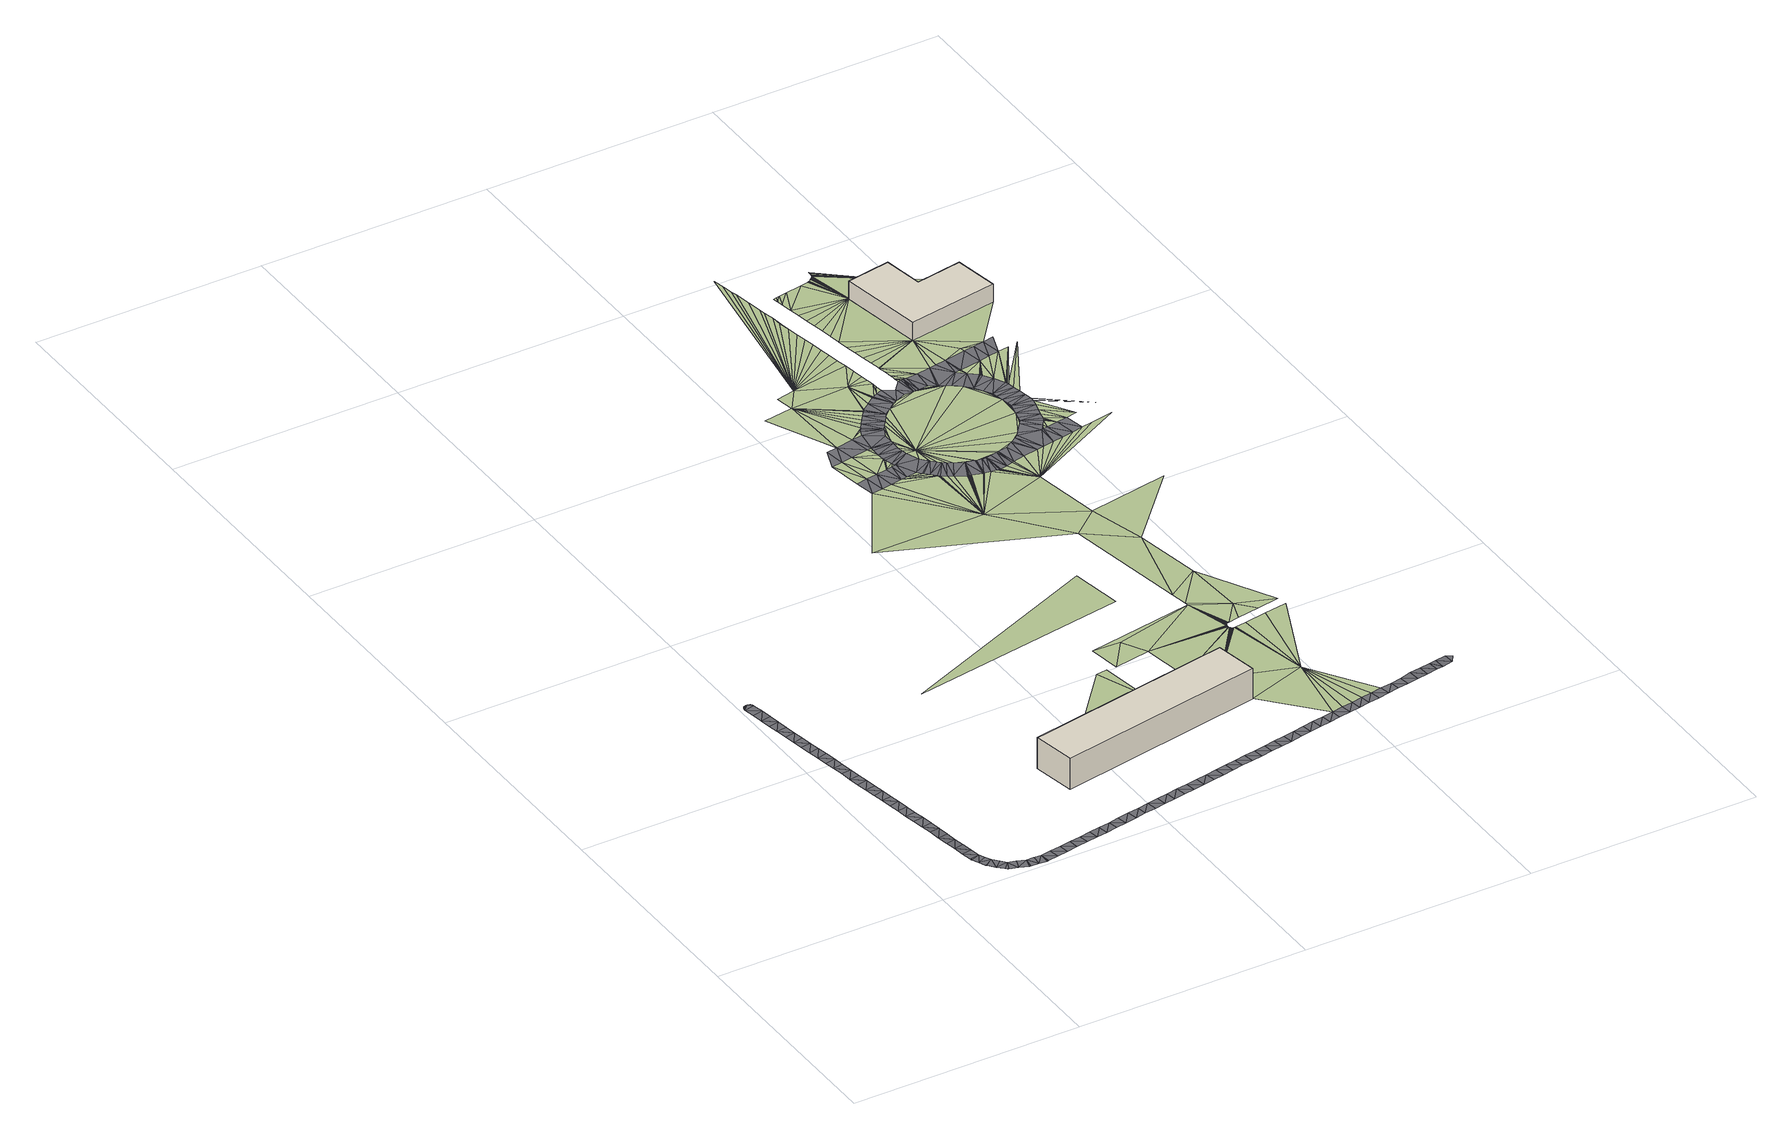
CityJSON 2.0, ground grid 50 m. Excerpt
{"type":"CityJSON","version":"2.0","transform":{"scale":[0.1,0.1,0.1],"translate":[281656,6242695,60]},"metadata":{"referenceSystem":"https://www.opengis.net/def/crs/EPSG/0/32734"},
"CityObjects":{
"building1":{"type":"Building","attributes":{"osm_address":"Bellville 7530 Cape Town","osm_building":"dormitory","osm_building:levels":"2","ground_height":60.86,"building_height":6.9,"roof_height":67.76,"plus_code":"4FRW3J8Q+M96"},"geometry":[{"type":"Solid","lod":"1","boundaries":[[[[0,1,2,3]],[[1,4,5,2]],[[4,6,7,5]],[[6,0,3,7]],[[3,2,5,7]],[[6,4,1,0]]]]}]},
"building2":{"type":"Building","attributes":{"osm_address":"Bellville 7530 Cape Town","osm_building":"university","osm_building:levels":"1","osm_name":"Control Centre","osm_office":"security","ground_height":61.45,"building_height":4.1,"roof_height":65.55,"plus_code":"4FRW3J9Q+5GH"},"geometry":[{"type":"Solid","lod":"1","boundaries":[[[[8,9,10,11]],[[9,12,13,10]],[[12,14,15,13]],[[14,16,17,15]],[[16,18,19,17]],[[18,8,11,19]],[[11,10,13,15,17,19]],[[18,16,14,12,9,8]]]]}]},
"terrain1":{"type":"TINRelief","geometry":[{"type":"CompositeSurface","lod":"1","boundaries":[[[20,21,22]],[[21,20,23]],[[22,21,24]],[[25,26,27]],[[28,29,30]],[[31,21,23]],[[28,32,29]],[[33,34,35]],[[36,30,29]],[[37,32,31]],[[32,36,29]],[[38,39,40]],[[31,23,41]],[[42,23,43]],[[40,44,38]],[[45,35,34]],[[46,33,35]],[[40,47,44]],[[42,43,48]],[[49,44,47]],[[50,46,35]],[[37,31,51]],[[41,51,31]],[[37,52,32]],[[52,53,32]],[[53,54,32]],[[32,54,55]],[[32,55,56]],[[56,57,32]],[[57,58,32]],[[36,32,58]],[[59,49,47]],[[60,61,62]],[[48,63,42]],[[42,64,23]],[[65,41,23]],[[23,66,65]],[[67,47,68]],[[69,66,23]],[[69,23,70]],[[70,23,71]],[[71,23,72]],[[72,23,73]],[[23,74,73]],[[74,23,64]],[[75,76,50]],[[59,47,67]],[[75,50,35]],[[68,77,78]],[[79,49,59]],[[79,80,49]],[[81,42,63]],[[68,82,83]],[[67,68,83]],[[82,68,78]],[[84,85,76]],[[86,61,60]],[[77,87,78]],[[87,77,88]],[[89,90,85]],[[91,89,85]],[[80,79,92]],[[93,84,76]],[[84,91,85]],[[81,94,42]],[[80,92,95]],[[96,80,95]],[[75,93,76]],[[35,97,75]],[[35,98,97]],[[98,35,99]],[[86,100,61]],[[101,64,42]],[[94,102,42]],[[103,101,42]],[[58,104,36]],[[36,104,105]],[[103,42,106]],[[107,36,105]],[[108,36,107]],[[109,99,35]],[[110,36,108]],[[111,36,110]],[[112,113,86]],[[36,111,114]],[[61,115,116]],[[117,36,114]],[[118,36,117]],[[119,36,118]],[[120,36,119]],[[113,121,86]],[[122,106,42]],[[121,123,86]],[[123,100,86]],[[35,124,109]],[[125,61,100]],[[42,102,126]],[[35,127,124]],[[35,128,127]],[[129,128,35]],[[35,130,129]],[[130,35,131]],[[132,131,35]],[[133,132,35]],[[134,36,135]],[[125,136,61]],[[120,135,36]],[[137,138,139]],[[140,139,138]],[[137,139,141]],[[142,133,35]],[[143,139,140]],[[139,144,141]],[[145,61,136]],[[139,146,144]],[[147,139,143]],[[122,42,148]],[[149,134,150]],[[120,151,135]],[[147,152,139]],[[153,142,35]],[[61,145,154]],[[146,155,156]],[[157,35,45]],[[158,153,35]],[[152,159,139]],[[160,61,154]],[[159,152,161]],[[162,61,160]],[[128,163,127]],[[164,115,61]],[[165,146,139]],[[166,130,131]],[[165,155,146]],[[139,159,167]],[[150,134,135]],[[168,45,149]],[[155,165,169]],[[162,164,61]],[[139,170,165]],[[151,171,135]],[[172,158,35]],[[139,167,173]],[[170,139,174]],[[148,42,175]],[[157,172,35]],[[149,150,168]],[[167,176,173]],[[177,139,173]],[[174,139,178]],[[162,179,164]],[[168,157,45]],[[139,177,180]],[[171,181,135]],[[179,182,164]],[[183,174,178]],[[150,135,181]],[[164,184,115]],[[172,185,158]],[[186,139,180]],[[187,188,177]],[[189,164,182]],[[172,190,185]],[[172,191,190]],[[192,191,172]],[[193,192,172]],[[187,194,188]],[[189,195,164]],[[196,164,195]],[[180,177,188]],[[172,197,193]],[[115,184,198]],[[198,199,115]],[[139,186,200]],[[199,201,115]],[[201,202,115]],[[203,178,204]],[[205,115,202]],[[196,206,164]],[[207,197,172]],[[115,205,208]],[[178,139,209]],[[210,115,208]],[[115,210,211]],[[172,212,207]],[[213,206,196]],[[115,211,214]],[[215,115,214]],[[115,215,216]],[[164,206,217]],[[217,218,164]],[[219,115,216]],[[164,218,220]],[[221,213,222]],[[115,219,223]],[[220,184,164]],[[213,221,206]],[[224,212,172]],[[204,178,225]],[[226,115,223]],[[200,227,139]],[[115,226,228]],[[228,229,115]],[[225,230,204]],[[231,186,232]],[[224,172,233]],[[231,200,186]],[[234,139,227]],[[157,168,235]],[[209,225,178]],[[139,236,209]],[[233,172,237]],[[238,211,210]],[[211,238,214]],[[236,139,239]],[[234,239,139]],[[240,241,242]],[[237,172,243]],[[244,240,242]],[[245,240,246]],[[246,247,245]],[[227,200,248]],[[244,246,240]],[[225,209,249]],[[250,249,251]],[[227,248,252]],[[253,254,247]],[[254,253,255]],[[172,256,243]],[[246,253,247]],[[257,258,250]],[[250,251,257]],[[209,251,249]],[[172,259,256]],[[253,260,255]],[[12,261,255]],[[262,261,12]],[[227,263,234]],[[264,265,266]],[[262,12,267]],[[266,268,269]],[[12,270,267]],[[270,12,271]],[[272,259,172]],[[269,264,266]],[[268,273,274]],[[275,271,12]],[[276,263,277]],[[236,278,209]],[[276,234,263]],[[274,269,268]],[[275,279,280]],[[280,279,281]],[[282,283,284]],[[255,260,12]],[[281,279,285]],[[286,272,172]],[[285,279,287]],[[288,282,284]],[[289,287,279]],[[273,289,279]],[[290,291,236]],[[292,274,273]],[[293,234,294]],[[282,288,295]],[[290,236,239]],[[293,239,234]],[[293,294,296]],[[297,290,239]],[[288,298,295]],[[297,299,290]],[[300,295,298]],[[298,301,300]],[[260,302,12]],[[286,172,303]],[[298,304,301]],[[298,305,304]],[[12,279,275]],[[292,273,279]],[[306,307,308]],[[308,309,306]],[[305,310,311]],[[310,305,298]],[[12,302,312]],[[311,310,313]],[[314,309,308]],[[313,315,316]],[[317,314,308]],[[310,315,313]],[[318,292,279]],[[319,316,315]],[[320,12,312]],[[314,317,321]],[[314,321,322]],[[314,322,323]],[[314,323,324]],[[318,279,325]],[[326,325,279]],[[327,326,279]],[[327,279,328]],[[328,279,329]],[[320,312,330]],[[279,331,329]],[[279,332,331]],[[332,279,333]],[[333,279,334]],[[319,335,336]],[[337,335,338]],[[314,324,339]],[[340,324,341]],[[340,341,342]],[[12,320,343]],[[342,344,345]],[[345,346,347]],[[345,344,346]],[[348,320,330]],[[340,339,324]],[[349,350,351]],[[351,350,347]],[[352,334,279]],[[334,352,353]],[[353,352,354]],[[352,355,354]],[[355,352,356]],[[343,320,348]],[[356,352,357]],[[357,352,358]],[[352,359,358]],[[345,340,342]],[[12,343,360]],[[352,361,362]]]}]},
"road1":{"type":"Road","attributes":{"osm_highway":"service","osm_lanes":"1","osm_surface":"asphalt"},"geometry":[{"type":"MultiSurface","lod":"1","boundaries":[[[363,364,365]],[[366,367,368]],[[365,367,369]],[[370,371,372]],[[373,374,370]],[[368,375,376]],[[369,367,366]],[[371,376,372]],[[375,368,367]],[[373,377,374]],[[363,365,369]],[[378,379,380]],[[381,382,379]],[[383,384,385]],[[381,386,382]],[[386,383,385]],[[387,378,380]],[[387,388,378]],[[389,379,378]],[[383,386,390]],[[381,379,389]],[[386,381,390]],[[387,363,388]],[[387,364,363]],[[384,383,391]],[[392,393,394]],[[395,394,396]],[[397,392,395]],[[393,392,398]],[[392,394,395]],[[397,395,399]],[[396,400,395]],[[401,402,403]],[[401,403,404]],[[404,405,406]],[[401,404,406]],[[407,396,404]],[[396,407,400]],[[404,403,407]],[[408,409,410]],[[408,410,411]],[[376,412,368]],[[413,414,377]],[[376,371,412]],[[411,415,413]],[[415,411,410]],[[415,414,413]],[[415,410,397]],[[370,416,371]],[[377,417,374]],[[374,416,370]],[[377,414,417]],[[397,399,415]],[[418,419,420]],[[418,420,421]],[[422,418,423]],[[423,424,422]],[[425,423,426]],[[426,423,418]],[[427,428,421]],[[421,429,430]],[[431,432,425]],[[425,433,431]],[[423,425,432]],[[428,427,434]],[[421,426,418]],[[435,436,437]],[[435,425,436]],[[426,436,425]],[[426,430,438]],[[421,430,426]],[[439,440,441]],[[442,426,443]],[[430,444,438]],[[438,443,426]],[[439,430,440]],[[434,445,446]],[[447,448,449]],[[450,451,452]],[[453,454,455]],[[450,456,451]],[[456,453,455]],[[457,452,447]],[[458,457,447]],[[449,448,384]],[[453,456,459]],[[450,452,457]],[[456,450,459]],[[447,449,458]],[[384,391,449]],[[454,453,460]],[[461,462,463]],[[464,463,462]],[[465,440,466]],[[466,467,465]],[[463,464,466]],[[466,440,430]],[[428,468,421]],[[469,428,434]],[[421,468,429]],[[463,466,429]],[[468,470,429]],[[466,430,429]],[[446,469,434]],[[454,460,446]],[[454,446,445]],[[471,472,473]],[[474,471,473]],[[474,475,471]],[[476,475,474]],[[477,474,473]],[[478,472,479]],[[480,478,481]],[[482,478,480]],[[483,484,485]],[[484,486,487]],[[483,488,482]],[[478,479,481]],[[489,486,490]],[[472,491,473]],[[491,472,478]],[[492,407,477]],[[485,488,483]],[[478,482,488]],[[473,492,477]],[[487,486,489]],[[487,485,484]],[[493,494,495]],[[490,496,489]],[[490,497,496]],[[494,493,497]],[[495,498,493]],[[497,490,494]],[[477,407,403]],[[499,498,500]],[[501,499,500]],[[502,498,499]],[[503,504,505]],[[501,500,504]],[[506,503,505]],[[498,502,493]],[[507,508,509]],[[506,508,510]],[[507,509,511]],[[501,504,503]],[[512,506,510]],[[510,508,507]],[[513,514,515]],[[511,514,507]],[[506,512,503]],[[515,516,517]],[[517,518,519]],[[516,518,517]],[[520,521,522]],[[518,522,519]],[[523,520,524]],[[525,524,526]],[[515,517,513]],[[515,514,511]],[[522,521,519]],[[527,526,528]],[[520,523,521]],[[523,524,525]],[[529,527,528]],[[526,527,525]],[[528,530,529]],[[531,530,532]],[[533,531,532]],[[534,535,536]],[[532,536,535]],[[537,534,538]],[[539,538,540]],[[530,531,529]],[[533,532,535]],[[535,534,541]],[[534,537,541]],[[542,543,81]],[[544,542,48]],[[539,540,48]],[[63,48,542]],[[542,81,63]],[[539,537,538]],[[544,48,540]],[[543,94,81]],[[102,545,546]],[[102,546,547]],[[102,94,545]],[[126,102,547]],[[547,548,126]],[[547,549,548]],[[545,94,543]],[[550,551,552]],[[551,550,548]],[[553,554,555]],[[556,555,557]],[[552,554,558]],[[551,548,549]],[[559,557,560]],[[550,552,558]],[[558,554,553]],[[556,557,559]],[[561,559,560]],[[553,555,556]],[[562,561,560]]]}]},
"road2":{"type":"Road","attributes":{"osm_access":"private","osm_highway":"service","osm_is_in":"Bellville Campus, Cape Peninsula University of Technology, Bellville, Western Cape, South Africa","osm_lanes":"2","osm_maxspeed":"30","osm_name":"Achievers Way","osm_oneway":"yes","osm_surface":"asphalt"},"geometry":[{"type":"MultiSurface","lod":"1","boundaries":[[[33,40,39]],[[46,40,33]],[[38,44,563]],[[40,46,47]],[[46,50,47]],[[44,60,563]],[[60,44,49]],[[47,50,76]],[[76,68,47]],[[60,49,80]],[[68,76,77]],[[76,85,77]],[[88,77,85]],[[60,80,86]],[[85,90,88]],[[83,82,67]],[[59,67,82]],[[86,80,96]],[[137,82,78]],[[59,82,137]],[[78,87,138]],[[87,88,138]],[[79,59,137]],[[96,112,86]],[[140,88,90]],[[92,79,144]],[[95,92,144]],[[143,90,89]],[[96,95,146]],[[143,89,91]],[[93,75,97]],[[138,137,78]],[[97,98,93]],[[88,140,138]],[[147,91,84]],[[141,79,137]],[[156,112,96]],[[144,79,141]],[[143,140,90]],[[161,84,93]],[[95,144,146]],[[98,161,93]],[[91,147,143]],[[96,146,156]],[[99,161,98]],[[84,152,147]],[[123,121,100]],[[155,113,112]],[[84,161,152]],[[159,99,109]],[[169,121,113]],[[112,156,155]],[[169,100,121]],[[161,99,159]],[[100,169,125]],[[155,169,113]],[[159,109,167]],[[127,163,130]],[[128,129,163]],[[163,129,130]],[[130,166,132]],[[176,109,124]],[[166,131,132]],[[132,133,130]],[[125,169,165]],[[176,167,109]],[[170,136,125]],[[124,127,176]],[[176,127,130]],[[133,176,130]],[[125,165,170]],[[136,170,145]],[[176,133,142]],[[160,154,162]],[[145,170,174]],[[154,145,183]],[[154,183,162]],[[176,142,173]],[[153,173,142]],[[183,145,174]],[[162,183,179]],[[173,153,177]],[[158,187,153]],[[179,183,182]],[[153,187,177]],[[194,158,185]],[[190,191,185]],[[191,192,185]],[[178,182,183]],[[187,158,194]],[[194,185,192]],[[194,192,193]],[[193,197,194]],[[203,182,178]],[[182,203,189]],[[188,194,197]],[[189,203,195]],[[203,196,195]],[[197,180,188]],[[213,196,203]],[[180,197,207]],[[213,203,204]],[[186,207,212]],[[180,207,186]],[[222,213,204]],[[212,232,186]],[[564,222,204]],[[232,212,224]],[[564,204,230]],[[224,231,232]],[[564,230,225]],[[564,225,241]],[[224,233,231]],[[231,233,200]],[[242,241,225]],[[249,244,225]],[[200,233,248]],[[225,244,242]],[[249,250,244]],[[244,250,246]],[[248,233,237]],[[237,252,248]],[[250,258,246]],[[246,258,253]],[[252,237,283]],[[227,252,283]],[[257,253,258]],[[283,237,243]],[[283,263,227]],[[260,257,251]],[[260,253,257]],[[243,284,283]],[[263,282,277]],[[307,251,209]],[[284,243,256]],[[283,282,263]],[[209,278,307]],[[260,251,307]],[[284,256,288]],[[277,282,295]],[[311,276,277]],[[278,236,308]],[[276,311,234]],[[277,295,305]],[[288,256,259]],[[311,277,305]],[[291,308,236]],[[302,260,307]],[[307,278,308]],[[316,294,234]],[[295,300,305]],[[305,300,301]],[[259,298,288]],[[305,301,304]],[[316,296,294]],[[313,234,311]],[[324,291,290]],[[312,302,307]],[[234,313,316]],[[565,293,296]],[[293,565,239]],[[324,290,299]],[[317,308,291]],[[297,239,349]],[[306,312,307]],[[299,297,351]],[[272,298,259]],[[291,321,317]],[[321,291,323]],[[306,309,312]],[[296,316,319]],[[291,324,323]],[[296,319,338]],[[296,338,565]],[[310,298,272]],[[565,349,239]],[[341,324,299]],[[351,297,349]],[[347,299,351]],[[347,341,299]],[[321,323,322]],[[319,336,566]],[[309,330,312]],[[566,337,319]],[[338,319,337]],[[347,342,341]],[[344,342,347]],[[344,347,346]],[[314,330,309]],[[330,314,348]],[[314,339,348]],[[343,348,339]],[[339,340,343]],[[567,343,340]]]}]}
},
"vertices":[
[836,369,7],[382,287,7],[382,287,78],[836,369,78],[399,194,7],[399,194,78],[853,276,7],[853,276,78],
[987,1836,14],[891,1820,14],[891,1820,55],[987,1836,55],[922,1637,14],[922,1637,55],[1120,1669,14],[1120,1669,55],[1103,1766,14],[1103,1766,55],[1002,1749,14],[1002,1749,55],
[488,318,8],[683,392,9],[642,498,9],[836,369,9],[665,501,9],[800,691,9],[781,802,9],[322,612,10],[687,501,9],[736,568,9],[676,569,9],[783,409,9],[765,514,9],[591,1237,12],[488,1068,10],[736,1068,11],[910,608,10],[937,504,10],[572,1353,12],[583,1280,12],[607,1284,12],[938,502,10],[985,318,10],[853,276,9],[596,1357,12],[858,923,9],[615,1241,12],[631,1288,12],[960,159,8],[620,1361,12],[638,1245,12],[938,503,10],[937,505,10],[937,506,10],[937,507,10],[937,508,10],[937,509,10],[937,510,10],[937,511,10],[669,1326,12],[613,1404,12],[609,1562,12],[543,1551,12],[984,164,8],[946,497,10],[939,501,10],[939,500,10],[669,1324,12],[655,1292,12],[940,499,10],[941,499,10],[942,498,10],[943,498,10],[944,497,10],[945,497,10],[729,1223,12],[662,1249,12],[669,1295,12],[675,1305,12],[668,1343,12],[659,1368,12],[1008,168,8],[670,1319,12],[669,1321,12],[718,1235,12],[676,1251,12],[652,1411,12],[677,1297,12],[678,1296,12],[707,1246,12],[699,1255,12],[709,1244,12],[668,1360,12],[727,1225,12],[1032,172,8],[668,1367,12],[668,1369,12],[730,1222,12],[732,1221,12],[743,1214,12],[686,1437,12],[947,497,10],[1056,177,8],[948,497,10],[938,512,10],[938,513,10],[949,497,10],[939,514,10],[939,515,10],[754,1208,12],[940,516,10],[941,516,10],[675,1415,12],[681,1428,12],[942,517,10],[642,1609,13],[602,1602,12],[943,517,10],[944,518,10],[945,518,10],[946,518,10],[684,1434,12],[974,501,10],[685,1435,12],[776,1195,12],[694,1448,13],[1080,181,8],[777,1195,12],[778,1194,12],[779,1194,12],[780,1194,12],[781,1193,12],[782,1193,12],[783,1193,12],[909,616,10],[985,568,10],[702,1459,13],[713,1330,12],[716,1319,12],[736,1318,12],[726,1291,12],[712,1344,12],[807,1188,11],[740,1276,12],[712,1361,12],[710,1469,13],[712,1368,12],[741,1274,12],[1022,509,10],[903,651,10],[978,700,10],[970,522,10],[750,1265,12],[809,1188,11],[718,1480,13],[721,1409,12],[712,1390,12],[918,971,12],[822,1186,11],[765,1252,12],[719,1482,13],[757,1257,12],[720,1483,13],[778,1195,12],[736,1567,13],[729,1422,12],[781,1194,12],[776,1246,12],[952,849,10],[722,1413,12],[737,1432,12],[1019,530,10],[892,1120,12],[815,1232,12],[745,1443,13],[1071,516,10],[795,1235,12],[817,1231,12],[766,1463,13],[722,1485,13],[864,1232,13],[1067,538,10],[740,1498,13],[751,1452,13],[769,1630,13],[835,1184,11],[868,1233,13],[830,1229,12],[849,1230,12],[757,1512,13],[837,1183,11],[839,1183,11],[841,1183,11],[843,1184,11],[839,1228,12],[759,1513,13],[761,1514,13],[858,1186,11],[765,1653,13],[761,1676,13],[908,1249,13],[757,1699,13],[753,1722,13],[782,1476,13],[790,1479,13],[749,1745,13],[782,1551,13],[872,1189,12],[745,1768,13],[897,1474,14],[741,1792,13],[736,1817,13],[876,1190,12],[771,1519,13],[734,1838,13],[730,1861,13],[727,1874,13],[779,1567,13],[777,1583,13],[722,1907,13],[773,1606,13],[783,1540,13],[785,1525,13],[716,1942,13],[901,1195,13],[836,1490,13],[714,1956,12],[933,1269,13],[709,1980,12],[705,2005,12],[814,1490,13],[905,1247,13],[889,1237,13],[935,1201,13],[963,1327,13],[1095,1002,12],[923,1454,14],[950,1204,13],[737,1815,13],[965,1379,13],[827,1545,13],[828,1534,13],[834,1534,13],[974,1208,13],[840,1535,13],[826,1556,13],[846,1535,13],[825,1557,13],[919,1256,13],[841,1491,13],[847,1491,13],[885,1480,14],[927,1261,13],[871,1535,14],[823,1574,13],[820,1590,13],[998,1213,13],[883,1482,14],[867,1491,14],[1023,1217,13],[902,1541,14],[820,1591,13],[816,1614,13],[951,1293,13],[775,1894,13],[769,1893,13],[771,1882,13],[812,1637,13],[773,1868,13],[783,1896,13],[808,1660,13],[804,1683,13],[1047,1222,13],[777,1845,13],[800,1899,13],[800,1706,13],[960,1312,13],[957,1301,13],[907,1468,14],[891,1820,15],[797,1730,13],[793,1753,13],[986,1266,13],[976,1253,13],[980,1254,13],[789,1776,13],[1071,1226,13],[785,1799,13],[990,1256,13],[781,1822,13],[949,1423,13],[939,1441,13],[836,1905,13],[968,1364,13],[967,1342,13],[995,1278,13],[970,1353,13],[962,1395,13],[1015,1261,13],[960,1406,13],[996,1280,13],[997,1282,13],[916,1543,14],[1120,1235,13],[998,1284,13],[999,1286,13],[945,1504,14],[935,1502,14],[952,1488,14],[948,1504,14],[1039,1265,13],[1002,1301,13],[940,1547,14],[1006,1316,13],[995,1512,14],[1063,1270,13],[1010,1332,13],[970,1473,14],[853,1908,13],[1014,1347,13],[985,1567,14],[971,1471,14],[973,1469,14],[974,1467,14],[987,1447,14],[855,1909,13],[857,1910,13],[859,1910,13],[861,1912,15],[863,1913,15],[987,1556,14],[865,1914,15],[866,1916,15],[868,1917,15],[869,1919,15],[1112,1279,13],[1014,1349,13],[1014,1354,13],[1014,1356,13],[1018,1517,14],[1042,1521,14],[1000,1426,13],[1001,1424,13],[1034,1564,14],[1001,1422,13],[1066,1525,14],[1002,1420,13],[1003,1418,13],[1011,1560,14],[1008,1387,13],[1089,1529,14],[1005,1403,13],[987,1836,15],[870,1921,15],[870,1923,15],[871,1925,15],[871,1927,15],[871,1930,15],[871,1932,15],[871,1934,15],[1120,1669,15],[1002,1749,15],[1103,1766,15],
[97,324,10],[76,320,10],[80,297,10],[105,277,10],[83,274,10],[109,254,10],[101,301,10],[99,181,9],[117,208,9],[95,205,10],[103,158,9],[124,162,8],[87,251,10],[91,228,10],[107,135,9],[90,370,10],[64,389,10],[68,366,10],[82,416,10],[60,412,10],[74,462,11],[49,482,11],[53,459,11],[56,436,10],[72,343,10],[94,347,10],[86,393,10],[78,439,10],[70,485,11],[129,57,8],[130,56,8],[131,55,8],[148,68,8],[143,41,8],[122,72,8],[130,57,8],[142,81,8],[159,56,8],[158,25,8],[159,25,8],[160,24,8],[155,28,8],[156,27,8],[157,26,8],[169,44,8],[115,88,9],[115,87,8],[115,86,8],[114,89,9],[113,231,10],[110,112,9],[132,116,8],[136,94,8],[121,185,8],[128,139,8],[6,739,12],[6,738,12],[6,737,12],[6,736,12],[7,740,12],[7,742,12],[7,741,12],[10,746,12],[13,748,12],[10,713,12],[32,717,12],[28,742,12],[19,749,12],[8,744,12],[8,743,12],[9,745,12],[14,690,11],[10,747,12],[12,748,12],[11,747,12],[16,749,12],[20,749,12],[22,748,12],[21,748,12],[14,748,12],[15,749,12],[18,749,12],[18,667,11],[40,670,11],[41,528,11],[45,505,11],[67,509,11],[55,578,11],[33,574,11],[37,551,11],[47,624,11],[22,644,11],[26,620,11],[30,597,11],[59,555,11],[63,532,11],[51,601,11],[43,647,11],[27,744,12],[26,745,12],[27,743,12],[25,745,12],[23,747,12],[24,746,12],[24,747,12],[28,740,12],[36,693,12],[28,741,12],[202,11,8],[219,10,8],[205,33,8],[199,11,8],[201,11,8],[200,11,8],[179,18,8],[236,31,8],[236,8,8],[239,9,8],[238,8,8],[263,13,8],[287,17,8],[311,22,8],[283,39,8],[336,26,8],[308,43,8],[259,35,8],[332,47,8],[360,30,8],[220,32,8],[186,39,8],[404,60,7],[384,34,7],[408,39,7],[356,52,8],[380,56,7],[432,43,7],[452,69,7],[456,47,7],[477,73,7],[428,65,7],[501,78,7],[480,52,7],[505,56,7],[529,60,7],[573,91,7],[553,65,7],[577,69,7],[549,86,7],[601,73,7],[525,82,7],[622,99,7],[597,95,7],[625,77,7],[650,82,7],[646,103,7],[674,86,7],[670,108,7],[722,95,7],[694,112,7],[698,90,7],[718,116,7],[746,99,7],[742,121,7],[770,103,7],[766,125,7],[794,108,7],[791,129,7],[819,112,7],[815,134,7],[843,116,7],[839,138,7],[891,125,8],[863,142,8],[867,120,8],[911,151,8],[915,129,8],[935,155,8],[939,133,8],[887,146,8],[988,142,8],[1012,146,8],[963,138,8],[1036,151,8],[1060,155,8],[1084,159,8],[1105,185,8],[1108,164,8],[1129,189,8],[1133,168,8],[1157,172,8],[1177,198,10],[1181,176,8],[1205,181,8],[1201,202,10],[1219,183,8],[1153,194,10],[1216,205,10],[1242,187,8],[1239,209,10],[1251,200,10],
[589,1400,12],[809,1512,13],[1011,1371,13],[1014,1351,13],[1058,1568,14]
]}
